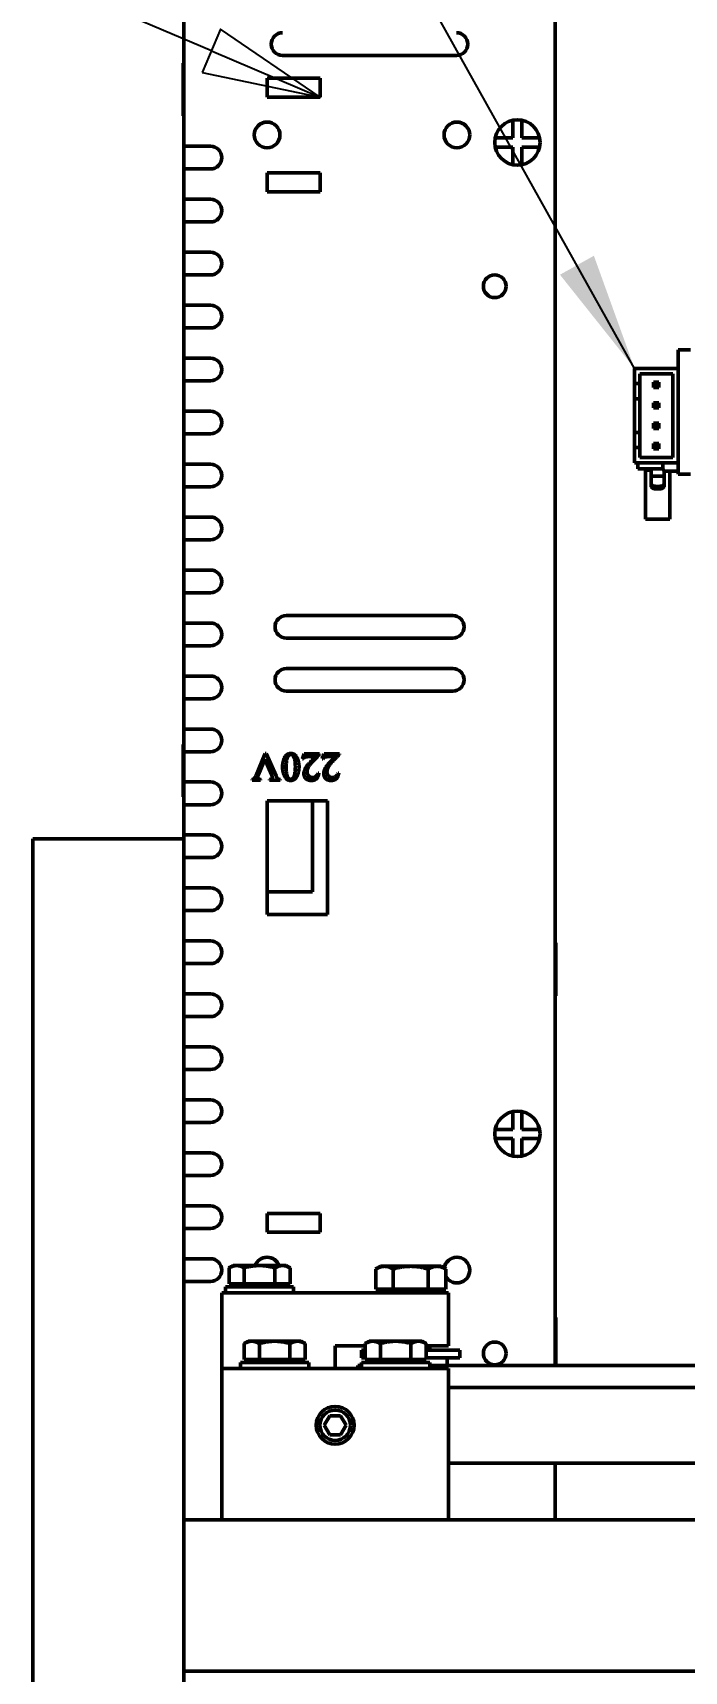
# Model space of a CAD drawing. Header units: millimetres. Extents: x 0 to 2625, y 0 to 1856.
# Drawn here: x 332 to 418.2, y 731.3 to 947.8 of the extents above; entities that cross this region are included whole.
import ezdxf

# ---------------------------------------------------------------- set-up
doc = ezdxf.new("R2010")
doc.units = ezdxf.units.MM
doc.header["$LTSCALE"] = 6.25
doc.layers.add('Symbol (ISO)', color=7, linetype='Continuous', lineweight=25)
doc.layers.add('Visible (ISO)', color=7, linetype='Continuous', lineweight=50)
doc.styles.add('Note Text (ISO)', font='tahoma.ttf')
doc.dimstyles.new('Default - Method 1b (ISO)$7', dxfattribs={"dimscale": 6.25, "dimtxt": 3.5, "dimasz": 2.5, "dimexe": 3.175, "dimexo": 0, "dimgap": 0.762, "dimtad": 1, "dimtoh": 1, "dimrnd": 1e-08, "dimtxsty": 'Note Text (ISO)', "dimcen": 0.09, "dimdle": 10, "dimclrd": 256, "dimclre": 256, "dimclrt": 256, "dimazin": 2, "dimtfac": 1, "dimtmove": 0, "dimatfit": 3, "dimfxl": 1, "dimtolj": 1, "dimlwd": -1, "dimlwe": -1, "dimarcsym": 0})

# ---------------------------------------------------------------- blocks, each defined once
blk = doc.blocks.new('Balloon1')
at = {"layer": 'Symbol (ISO)'}
for p, q in [((42.691, 162.56), (32.904, 162.56)), ((56.906, 151.265), (47.507, 155.262)), ((42.691, 152.06), (32.904, 152.06)), ((57.101, 151.725), (56.71, 150.804)), ((59.206, 150.286), (57.101, 151.725)), ((56.906, 151.265), (59.206, 150.286)), ((56.71, 150.804), (59.206, 150.286))]:
    blk.add_line(p, q, dxfattribs=at)
at = {"layer": 'Symbol (ISO)', "flags": 128}
blk.add_lwpolyline([(56.71, 150.804), (59.206, 150.286), (57.101, 151.725), (56.71, 150.804)], dxfattribs=at)
at = {"layer": 'Symbol (ISO)'}
for centre, start, end in [((32.904, 157.31), 90, 270), ((42.691, 157.31), 270, 90)]:
    blk.add_arc(centre, 5.25, start, end, dxfattribs=at)
blk.add_solid([(56.71, 150.804), (59.206, 150.286), (57.101, 151.725), (56.71, 150.804)], dxfattribs=at)
at = {"layer": 'Symbol (ISO)', "insert": (37.798, 157.347), "char_height": 3.5, "attachment_point": 5, "style": 'Note Text (ISO)'}
blk.add_mtext('20-1004', dxfattribs=at)

msp = doc.modelspace()

# ---------------------------------------------------------------- linework, layer by layer
at = {"layer": 'Visible (ISO)'}
for p, q in [((352.04, 966.29), (352.04, 932.79)), ((401.14, 966.29), (401.14, 771.69)), ((388.09, 944.79), (365.09, 944.79)), ((351.94, 943.75), (352.04, 943.75)), ((351.94, 942.02), (351.94, 943.75)), ((351.94, 942.02), (352.04, 942.02)), ((351.94, 938.56), (351.94, 942.02)), ((363.04, 939.29), (363.04, 941.79)), ((363.04, 941.79), (370.04, 941.79)), ((370.04, 941.79), (370.04, 939.29)), ((351.94, 938.56), (352.04, 938.56)), ((351.94, 936.82), (351.94, 938.56)), ((370.04, 939.29), (363.04, 939.29)), ((351.94, 936.82), (352.04, 936.82)), ((395.54, 933.89), (395.54, 936.23)), ((396.74, 936.23), (396.74, 933.89)), ((393.2, 933.89), (395.54, 933.89)), ((396.74, 933.89), (399.08, 933.89)), ((352.04, 932.79), (352.04, 929.79)), ((355.54, 932.79), (352.04, 932.79)), ((395.54, 932.69), (393.2, 932.69)), ((395.54, 930.35), (395.54, 932.69)), ((399.08, 932.69), (396.74, 932.69)), ((396.74, 932.69), (396.74, 930.35)), ((355.54, 929.79), (352.04, 929.79)), ((352.04, 929.79), (352.04, 925.79)), ((363.04, 929.29), (370.04, 929.29)), ((363.04, 926.79), (363.04, 929.29)), ((370.04, 929.29), (370.04, 926.79)), ((370.04, 926.79), (363.04, 926.79)), ((352.04, 925.79), (352.04, 922.79)), ((355.54, 925.79), (352.04, 925.79)), ((355.54, 922.79), (352.04, 922.79)), ((352.04, 922.79), (352.04, 918.79)), ((352.04, 918.79), (352.04, 915.79)), ((355.54, 918.79), (352.04, 918.79)), ((355.54, 915.79), (352.04, 915.79)), ((352.04, 915.79), (352.04, 911.79)), ((352.04, 911.79), (352.04, 908.79)), ((355.54, 911.79), (352.04, 911.79)), ((355.54, 908.79), (352.04, 908.79)), ((352.04, 908.79), (352.04, 904.79)), ((417.39, 889.48), (417.39, 905.88)), ((417.39, 905.88), (419.04, 905.88)), ((352.04, 904.79), (352.04, 901.79)), ((355.54, 904.79), (352.04, 904.79)), ((411.64, 901.43), (411.64, 903.43)), ((411.64, 903.43), (417.39, 903.43)), ((355.54, 901.79), (352.04, 901.79)), ((352.04, 901.79), (352.04, 897.79)), ((412.34, 901.43), (411.64, 901.43)), ((411.64, 901.43), (411.64, 899.43)), ((412.34, 902.73), (412.34, 901.43)), ((416.69, 902.73), (412.34, 902.73)), ((412.34, 899.43), (412.34, 901.43)), ((414.16, 901.61), (414.86, 901.61)), ((414.16, 900.91), (414.16, 901.61)), ((414.36, 901.41), (414.16, 901.61)), ((414.16, 900.91), (414.36, 901.11)), ((414.86, 900.91), (414.16, 900.91)), ((414.66, 901.41), (414.36, 901.41)), ((414.36, 901.41), (414.36, 901.11)), ((414.36, 901.11), (414.66, 901.11)), ((414.66, 901.41), (414.86, 901.61)), ((414.66, 901.11), (414.66, 901.41)), ((414.86, 900.91), (414.66, 901.11)), ((414.86, 901.61), (414.86, 900.91)), ((416.69, 891.68), (416.69, 902.73)), ((412.34, 899.43), (411.64, 899.43)), ((411.64, 894.98), (411.64, 899.43)), ((412.34, 899.43), (412.34, 894.98)), ((414.16, 898.91), (414.86, 898.91)), ((414.16, 898.21), (414.16, 898.91)), ((414.36, 898.71), (414.16, 898.91)), ((414.66, 898.71), (414.36, 898.71)), ((414.36, 898.71), (414.36, 898.41)), ((414.66, 898.71), (414.86, 898.91)), ((414.66, 898.41), (414.66, 898.71)), ((414.86, 898.91), (414.86, 898.21)), ((352.04, 897.79), (352.04, 894.79)), ((355.54, 897.79), (352.04, 897.79)), ((414.16, 898.21), (414.36, 898.41)), ((414.86, 898.21), (414.16, 898.21)), ((414.36, 898.41), (414.66, 898.41)), ((414.86, 898.21), (414.66, 898.41)), ((355.54, 894.79), (352.04, 894.79)), ((352.04, 894.79), (352.04, 890.79)), ((412.34, 894.98), (411.64, 894.98)), ((411.64, 894.98), (411.64, 892.98)), ((412.34, 892.98), (412.34, 894.98)), ((414.16, 896.21), (414.86, 896.21)), ((414.16, 895.51), (414.16, 896.21)), ((414.36, 896.01), (414.16, 896.21)), ((414.16, 895.51), (414.36, 895.71)), ((414.86, 895.51), (414.16, 895.51)), ((414.66, 896.01), (414.36, 896.01)), ((414.36, 896.01), (414.36, 895.71)), ((414.36, 895.71), (414.66, 895.71)), ((414.66, 896.01), (414.86, 896.21)), ((414.66, 895.71), (414.66, 896.01)), ((414.86, 895.51), (414.66, 895.71)), ((414.86, 896.21), (414.86, 895.51)), ((412.34, 892.98), (411.64, 892.98)), ((411.64, 890.98), (411.64, 892.98)), ((412.34, 892.98), (412.34, 891.68)), ((414.16, 893.51), (414.86, 893.51)), ((414.16, 892.81), (414.16, 893.51)), ((414.36, 893.31), (414.16, 893.51)), ((414.16, 892.81), (414.36, 893.01)), ((414.86, 892.81), (414.16, 892.81)), ((414.66, 893.31), (414.36, 893.31)), ((414.36, 893.31), (414.36, 893.01)), ((414.36, 893.01), (414.66, 893.01)), ((414.66, 893.31), (414.86, 893.51)), ((414.66, 893.01), (414.66, 893.31)), ((414.86, 892.81), (414.66, 893.01)), ((414.86, 893.51), (414.86, 892.81)), ((352.04, 890.79), (352.04, 887.79)), ((355.54, 890.79), (352.04, 890.79)), ((411.64, 890.98), (417.39, 890.98)), ((412.09, 890.18), (412.09, 890.98)), ((412.09, 890.18), (415.39, 890.18)), ((412.34, 891.68), (416.69, 891.68)), ((413.09, 890.18), (413.09, 890.01)), ((413.84, 890.01), (413.09, 890.01)), ((413.09, 886.11), (413.09, 890.01)), ((413.84, 890.18), (413.84, 890.01)), ((413.84, 890.01), (413.84, 887.78)), ((415.39, 890.16), (415.39, 890.98)), ((415.54, 887.78), (415.54, 889.9)), ((415.69, 889.86), (417.39, 889.86)), ((416.29, 886.11), (416.29, 889.86)), ((355.54, 887.79), (352.04, 887.79)), ((352.04, 887.79), (352.04, 883.79)), ((415.54, 889.18), (413.84, 889.18)), ((417.39, 889.48), (419.04, 889.48)), ((413.09, 885.52), (413.09, 886.11)), ((413.09, 885.52), (413.09, 883.52)), ((416.29, 885.52), (416.29, 886.11)), ((416.29, 885.52), (416.29, 883.52)), ((352.04, 883.79), (352.04, 880.79)), ((355.54, 883.79), (352.04, 883.79)), ((416.29, 883.52), (413.09, 883.52)), ((355.54, 880.79), (352.04, 880.79)), ((352.04, 880.79), (352.04, 876.79)), ((352.04, 876.79), (352.04, 873.79)), ((355.54, 876.79), (352.04, 876.79)), ((355.54, 873.79), (352.04, 873.79)), ((352.04, 873.79), (352.04, 869.79)), ((387.59, 870.79), (365.59, 870.79)), ((352.04, 869.79), (352.04, 866.79)), ((355.54, 869.79), (352.04, 869.79)), ((355.54, 866.79), (352.04, 866.79)), ((352.04, 866.79), (352.04, 862.79)), ((365.59, 867.79), (387.59, 867.79)), ((352.04, 862.79), (352.04, 859.79)), ((355.54, 862.79), (352.04, 862.79)), ((387.59, 863.79), (365.59, 863.79)), ((355.54, 859.79), (352.04, 859.79)), ((352.04, 859.79), (352.04, 855.79)), ((365.59, 860.79), (387.59, 860.79)), ((352.04, 855.79), (352.04, 852.79)), ((355.54, 855.79), (352.04, 855.79)), ((351.94, 853.75), (352.04, 853.75)), ((351.94, 852.02), (351.94, 853.75)), ((351.94, 852.02), (352.04, 852.02)), ((351.94, 848.56), (351.94, 852.02)), ((355.54, 852.79), (352.04, 852.79)), ((352.04, 852.79), (352.04, 848.79)), ((361.6, 849.66), (362.76, 852.57)), ((362.72, 851.79), (361.91, 849.78)), ((363.62, 849.76), (362.72, 851.79)), ((362.76, 852.57), (362.91, 852.57)), ((362.91, 852.57), (364.22, 849.6)), ((367.7, 851.86), (367.94, 852.53)), ((367.8, 851.86), (367.7, 851.86)), ((367.94, 852.53), (369.98, 852.53)), ((369.48, 852.14), (368.56, 852.14)), ((369.98, 852.53), (369.98, 852.43)), ((370.32, 851.86), (370.57, 852.53)), ((370.42, 851.86), (370.32, 851.86)), ((370.57, 852.53), (372.61, 852.53)), ((372.11, 852.14), (371.18, 852.14)), ((372.61, 852.53), (372.61, 852.43)), ((352.04, 848.79), (352.04, 845.79)), ((355.54, 848.79), (352.04, 848.79)), ((361.08, 849.03), (361.08, 849.12)), ((362.16, 849.03), (361.08, 849.03)), ((362.16, 849.12), (362.16, 849.03)), ((363.35, 849.03), (363.35, 849.12)), ((364.77, 849.03), (363.35, 849.03)), ((364.77, 849.12), (364.77, 849.03)), ((369.79, 849.95), (369.89, 849.95)), ((372.42, 849.95), (372.51, 849.95)), ((351.94, 848.56), (352.04, 848.56)), ((351.94, 846.82), (351.94, 848.56)), ((351.94, 846.82), (352.04, 846.82)), ((355.54, 845.79), (352.04, 845.79)), ((352.04, 845.79), (352.04, 841.79)), ((371.04, 846.29), (363.04, 846.29)), ((363.04, 846.29), (363.04, 831.29)), ((369.04, 834.29), (369.04, 846.29)), ((371.04, 831.29), (371.04, 846.29)), ((332.04, 641.29), (332.04, 841.29)), ((332.04, 841.29), (352.04, 841.29)), ((352.04, 841.79), (352.04, 841.29)), ((355.54, 841.79), (352.04, 841.79)), ((352.04, 841.29), (352.04, 641.29)), ((355.54, 838.79), (352.04, 838.79)), ((355.54, 834.79), (352.04, 834.79)), ((363.04, 834.29), (369.04, 834.29)), ((355.54, 831.79), (352.04, 831.79)), ((363.04, 831.29), (371.04, 831.29)), ((355.54, 827.79), (352.04, 827.79)), ((401.24, 827.54), (401.14, 827.54)), ((401.24, 826.9), (401.24, 827.54)), ((401.14, 826.9), (401.24, 826.9)), ((401.24, 826.05), (401.14, 826.05)), ((401.24, 826.05), (401.24, 826.9)), ((401.24, 822.02), (401.24, 826.05)), ((355.54, 824.79), (352.04, 824.79)), ((355.54, 820.79), (352.04, 820.79)), ((401.14, 822.02), (401.24, 822.02)), ((401.24, 821.17), (401.14, 821.17)), ((401.24, 820.54), (401.14, 820.54)), ((401.24, 821.17), (401.24, 822.02)), ((401.24, 820.54), (401.24, 821.17)), ((355.54, 817.79), (352.04, 817.79)), ((355.54, 813.79), (352.04, 813.79)), ((355.54, 810.79), (352.04, 810.79)), ((355.54, 806.79), (352.04, 806.79)), ((355.54, 803.79), (352.04, 803.79)), ((395.54, 802.89), (395.54, 805.23)), ((396.74, 805.23), (396.74, 802.89)), ((393.2, 802.89), (395.54, 802.89)), ((395.54, 801.69), (393.2, 801.69)), ((395.54, 799.35), (395.54, 801.69)), ((396.74, 802.89), (399.08, 802.89)), ((399.08, 801.69), (396.74, 801.69)), ((396.74, 801.69), (396.74, 799.35)), ((355.54, 799.79), (352.04, 799.79)), ((355.54, 796.79), (352.04, 796.79)), ((355.54, 792.79), (352.04, 792.79)), ((363.04, 789.29), (363.04, 791.79)), ((363.04, 791.79), (370.04, 791.79)), ((370.04, 791.79), (370.04, 789.29)), ((355.54, 789.79), (352.04, 789.79)), ((370.04, 789.29), (363.04, 789.29)), ((355.54, 785.79), (352.04, 785.79)), ((358.54, 784.89), (358, 784.58)), ((358, 782.49), (358, 784.58)), ((359.01, 784.89), (358.54, 784.89)), ((362.04, 784.89), (359.01, 784.89)), ((360.02, 782.49), (360.02, 784.58)), ((365.07, 784.89), (362.04, 784.89)), ((364.06, 782.49), (364.06, 784.58)), ((365.54, 784.89), (365.07, 784.89)), ((365.54, 784.89), (366.08, 784.58)), ((366.08, 782.49), (366.08, 784.58)), ((378.04, 784.79), (377.42, 784.43)), ((377.42, 781.79), (377.42, 784.43)), ((378.58, 784.79), (378.04, 784.79)), ((382.04, 784.79), (378.58, 784.79)), ((379.73, 781.79), (379.73, 784.43)), ((385.5, 784.79), (382.04, 784.79)), ((384.35, 781.79), (384.35, 784.43)), ((386.04, 784.79), (385.5, 784.79)), ((386.04, 784.79), (386.66, 784.43)), ((386.66, 781.79), (386.66, 784.43)), ((355.54, 782.79), (352.04, 782.79)), ((366.54, 782.09), (357.54, 782.09)), ((357.54, 782.09), (357.54, 781.29)), ((360.02, 782.49), (358, 782.49)), ((359.09, 782.49), (359.09, 782.09)), ((364.06, 782.49), (360.02, 782.49)), ((366.08, 782.49), (364.06, 782.49)), ((364.99, 782.49), (364.99, 782.09)), ((366.54, 782.09), (366.54, 781.29)), ((379.73, 781.79), (377.42, 781.79)), ((378.69, 781.79), (378.69, 781.29)), ((384.35, 781.79), (379.73, 781.79)), ((386.66, 781.79), (384.35, 781.79)), ((385.39, 781.79), (385.39, 781.29)), ((387.04, 781.29), (357.04, 781.29)), ((357.04, 771.29), (357.04, 781.29)), ((387.04, 774.29), (387.04, 781.29)), ((401.24, 778.04), (401.14, 778.04)), ((401.14, 777.4), (401.24, 777.4)), ((401.24, 777.4), (401.24, 778.04)), ((401.24, 776.55), (401.24, 777.4)), ((401.24, 776.55), (401.14, 776.55)), ((401.24, 772.52), (401.24, 776.55)), ((360.54, 774.89), (360, 774.58)), ((360, 772.49), (360, 774.58)), ((361.01, 774.89), (360.54, 774.89)), ((364.04, 774.89), (361.01, 774.89)), ((362.02, 772.49), (362.02, 774.58)), ((367.07, 774.89), (364.04, 774.89)), ((366.06, 772.49), (366.06, 774.58)), ((367.54, 774.89), (367.07, 774.89)), ((367.54, 774.89), (368.08, 774.58)), ((368.08, 772.49), (368.08, 774.58)), ((372.04, 774.29), (376, 774.29)), ((372.04, 771.29), (372.04, 774.29)), ((376, 773.69), (375.54, 773.69)), ((375.54, 773.69), (375.54, 772.69)), ((376.54, 774.89), (376, 774.58)), ((376, 772.49), (376, 774.58)), ((377.01, 774.89), (376.54, 774.89)), ((380.04, 774.89), (377.01, 774.89)), ((378.02, 772.49), (378.02, 774.58)), ((383.07, 774.89), (380.04, 774.89)), ((382.06, 772.49), (382.06, 774.58)), ((383.54, 774.89), (383.07, 774.89)), ((383.54, 774.89), (384.08, 774.58)), ((384.08, 772.49), (384.08, 774.58)), ((384.08, 774.29), (387.04, 774.29)), ((388.54, 773.69), (384.08, 773.69)), ((384.54, 774.29), (384.54, 773.69)), ((388.54, 773.69), (388.54, 772.69)), ((387.04, 771.29), (357.04, 771.29)), ((357.04, 751.29), (357.04, 771.29)), ((368.54, 772.09), (359.54, 772.09)), ((359.54, 772.09), (359.54, 771.29)), ((362.02, 772.49), (360, 772.49)), ((361.09, 772.49), (361.09, 772.09)), ((366.06, 772.49), (362.02, 772.49)), ((368.08, 772.49), (366.06, 772.49)), ((366.99, 772.49), (366.99, 772.09)), ((368.54, 772.09), (368.54, 771.29)), ((375.54, 771.69), (375.04, 771.69)), ((375.04, 771.29), (375.04, 771.69)), ((376, 772.69), (375.54, 772.69)), ((384.54, 772.09), (375.54, 772.09)), ((375.54, 772.09), (375.54, 771.29)), ((378.02, 772.49), (376, 772.49)), ((377.09, 772.49), (377.09, 772.09)), ((382.06, 772.49), (378.02, 772.49)), ((384.08, 772.49), (382.06, 772.49)), ((382.99, 772.49), (382.99, 772.09)), ((388.54, 772.69), (384.08, 772.69)), ((384.54, 772.09), (384.54, 771.29)), ((384.54, 771.69), (522.14, 771.69)), ((386.84, 772.69), (386.84, 771.69)), ((387.04, 751.29), (387.04, 771.29)), ((401.14, 772.52), (401.24, 772.52)), ((401.24, 771.69), (401.24, 772.52)), ((387.04, 768.79), (522.14, 768.79)), ((370.6, 763.79), (371.32, 765.04)), ((371.32, 765.04), (372.76, 765.04)), ((372.76, 765.04), (373.48, 763.79)), ((371.32, 762.54), (370.6, 763.79)), ((372.76, 762.54), (371.32, 762.54)), ((373.48, 763.79), (372.76, 762.54)), ((387.04, 758.79), (522.14, 758.79)), ((401.14, 758.79), (401.14, 751.29)), ((352.04, 751.29), (772.04, 751.29)), ((352.04, 751.29), (352.04, 731.29)), ((772.04, 731.29), (352.04, 731.29))]:
    msp.add_line(p, q, dxfattribs=at)
for centre, radius in [((363.04, 934.29), 1.7), ((388.14, 934.29), 1.7), ((396.14, 933.29), 3), ((393.14, 914.29), 1.5), ((396.14, 802.29), 3), ((393.14, 773.29), 1.5), ((372.04, 763.79), 2.5), ((372.04, 763.79), 2.01)]:
    msp.add_circle(centre, radius, dxfattribs=at)
for centre, radius, start, end in [((365.09, 946.29), 1.5, 90, 270), ((388.09, 946.29), 1.5, 270, 90), ((355.54, 931.29), 1.5, 270, 90), ((355.54, 924.29), 1.5, 270, 90), ((355.54, 917.29), 1.5, 270, 90), ((355.54, 910.29), 1.5, 270, 90), ((355.54, 903.29), 1.5, 270, 90), ((355.54, 896.29), 1.5, 270, 90), ((355.54, 889.29), 1.5, 270, 90), ((415.69, 890.16), 0.3, 180, 270), ((355.54, 882.29), 1.5, 270, 90), ((355.54, 875.29), 1.5, 270, 90), ((365.59, 869.29), 1.5, 90, 270), ((387.59, 869.29), 1.5, 270, 90), ((355.54, 868.29), 1.5, 270, 90), ((355.54, 861.29), 1.5, 270, 90), ((365.59, 862.29), 1.5, 90, 270), ((387.59, 862.29), 1.5, 270, 90), ((355.54, 854.29), 1.5, 270, 90), ((355.54, 847.29), 1.5, 270, 90), ((355.54, 840.29), 1.5, 270, 90), ((355.54, 833.29), 1.5, 270, 90), ((355.54, 826.29), 1.5, 270, 90), ((355.54, 819.29), 1.5, 270, 90), ((355.54, 812.29), 1.5, 270, 90), ((355.54, 805.29), 1.5, 270, 90), ((355.54, 798.29), 1.5, 270, 90), ((355.54, 791.29), 1.5, 270, 90), ((363.04, 784.29), 1.7, 20.6709, 159.3291), ((388.14, 784.29), 1.7, 209.3908, 171.2773), ((355.54, 784.29), 1.5, 270, 90)]:
    msp.add_arc(centre, radius, start, end, dxfattribs=at)
for centre, major_axis, start_param, end_param in [((414.69, 888.11), (0.85, 0), 3.141593, 6.283185), ((414.69, 887.78), (-0.85, 0), 0, 3.141593)]:
    msp.add_ellipse(centre, major_axis=major_axis, ratio=0.31869, start_param=start_param, end_param=end_param, dxfattribs=at)
for points, knots in [([(365.07, 850.75), (365.07, 850.8), (365.07, 850.89), (365.08, 851.04), (365.1, 851.17), (365.12, 851.3), (365.14, 851.43), (365.17, 851.55), (365.2, 851.66), (365.24, 851.77), (365.29, 851.87), (365.33, 851.97), (365.38, 852.06), (365.44, 852.14), (365.49, 852.21), (365.55, 852.28), (365.61, 852.33), (365.68, 852.39), (365.74, 852.43), (365.81, 852.47), (365.87, 852.5), (365.93, 852.53), (366, 852.55), (366.06, 852.56), (366.12, 852.57), (366.16, 852.57), (366.18, 852.57)], [0, 0, 0, 0, 0.062919, 0.123353, 0.181684, 0.237758, 0.291922, 0.344426, 0.39495, 0.44385, 0.490957, 0.535541, 0.578318, 0.619123, 0.658033, 0.695274, 0.73133, 0.766448, 0.800096, 0.831911, 0.862643, 0.892002, 0.920262, 0.947418, 0.973836, 1, 1, 1, 1]), ([(365.68, 851.88), (365.67, 851.84), (365.65, 851.76), (365.62, 851.64), (365.6, 851.5), (365.59, 851.34), (365.58, 851.18), (365.57, 851.01), (365.56, 850.82), (365.56, 850.7), (365.56, 850.63)], [0, 0, 0, 0, 0.095214, 0.198657, 0.309937, 0.430409, 0.559652, 0.697709, 0.844066, 1, 1, 1, 1]), ([(366.18, 852.43), (366.15, 852.43), (366.11, 852.42), (366.04, 852.4), (365.96, 852.36), (365.91, 852.31), (365.86, 852.27), (365.83, 852.23), (365.8, 852.19), (365.77, 852.14), (365.74, 852.08), (365.72, 852.02), (365.69, 851.95), (365.68, 851.91), (365.68, 851.88)], [0, 0, 0, 0, 0.086485, 0.179206, 0.28097, 0.394816, 0.456275, 0.520606, 0.588685, 0.661421, 0.73788, 0.820172, 0.906852, 1, 1, 1, 1]), ([(366.18, 852.57), (366.22, 852.57), (366.3, 852.57), (366.42, 852.54), (366.53, 852.5), (366.63, 852.43), (366.73, 852.35), (366.82, 852.24), (366.91, 852.13), (366.96, 852.04), (366.99, 851.99)], [0, 0, 0, 0, 0.113418, 0.224536, 0.336951, 0.453209, 0.575166, 0.705956, 0.847459, 1, 1, 1, 1]), ([(366.6, 852.04), (366.59, 852.07), (366.57, 852.13), (366.52, 852.21), (366.48, 852.28), (366.43, 852.33), (366.37, 852.38), (366.31, 852.41), (366.25, 852.43), (366.2, 852.43), (366.18, 852.43)], [0, 0, 0, 0, 0.159746, 0.304841, 0.436341, 0.557158, 0.671024, 0.780059, 0.888177, 1, 1, 1, 1]), ([(366.46, 849.28), (366.48, 849.3), (366.51, 849.34), (366.55, 849.41), (366.59, 849.48), (366.62, 849.56), (366.65, 849.65), (366.67, 849.74), (366.69, 849.85), (366.72, 849.99), (366.74, 850.18), (366.76, 850.41), (366.77, 850.64), (366.78, 850.79), (366.78, 850.86)], [0, 0, 0, 0, 0.044096, 0.090347, 0.140167, 0.19309, 0.249749, 0.310326, 0.375231, 0.443909, 0.584732, 0.724504, 0.862587, 1, 1, 1, 1]), ([(366.78, 850.86), (366.77, 850.92), (366.77, 851.04), (366.77, 851.21), (366.75, 851.37), (366.73, 851.52), (366.71, 851.66), (366.68, 851.8), (366.64, 851.92), (366.62, 852), (366.6, 852.04)], [0, 0, 0, 0, 0.147514, 0.288186, 0.421606, 0.549194, 0.670537, 0.785886, 0.895706, 1, 1, 1, 1]), ([(366.99, 851.99), (367.01, 851.95), (367.06, 851.86), (367.11, 851.73), (367.16, 851.59), (367.19, 851.45), (367.23, 851.29), (367.25, 851.14), (367.26, 850.97), (367.26, 850.86), (367.26, 850.8)], [0, 0, 0, 0, 0.114736, 0.231675, 0.350639, 0.472998, 0.598179, 0.727613, 0.861189, 1, 1, 1, 1]), ([(368.56, 852.14), (368.51, 852.14), (368.43, 852.14), (368.32, 852.13), (368.23, 852.13), (368.16, 852.12), (368.11, 852.11), (368.05, 852.09), (368, 852.06), (367.95, 852.03), (367.91, 852), (367.87, 851.96), (367.83, 851.91), (367.81, 851.87), (367.8, 851.86)], [0, 0, 0, 0, 0.1518031, 0.2789621, 0.3824576, 0.4608378, 0.5269853, 0.5922915, 0.6554701, 0.7196455, 0.7856693, 0.8530649, 0.9245978, 1, 1, 1, 1]), ([(368.02, 850.42), (368.03, 850.45), (368.07, 850.53), (368.13, 850.63), (368.2, 850.74), (368.27, 850.85), (368.35, 850.96), (368.44, 851.07), (368.54, 851.18), (368.61, 851.26), (368.64, 851.3)], [0, 0, 0, 0, 0.107909, 0.220053, 0.337229, 0.459012, 0.586392, 0.718611, 0.85647, 1, 1, 1, 1]), ([(369.98, 852.43), (369.91, 852.36), (369.77, 852.23), (369.57, 852.04), (369.38, 851.86), (369.21, 851.69), (369.06, 851.52), (368.93, 851.37), (368.81, 851.22), (368.7, 851.09), (368.62, 850.96), (368.54, 850.83), (368.48, 850.71), (368.42, 850.59), (368.38, 850.47), (368.35, 850.35), (368.33, 850.24), (368.33, 850.16), (368.33, 850.13)], [0, 0, 0, 0, 0.1025123, 0.1986922, 0.2881842, 0.3713941, 0.448367, 0.5187912, 0.5832751, 0.6413761, 0.6950433, 0.7458068, 0.7937548, 0.8390762, 0.882157, 0.9231252, 0.9622888, 1, 1, 1, 1]), ([(368.64, 851.3), (368.69, 851.35), (368.79, 851.45), (368.93, 851.6), (369.06, 851.72), (369.17, 851.84), (369.27, 851.93), (369.35, 852.02), (369.42, 852.08), (369.46, 852.12), (369.48, 852.14)], [0, 0, 0, 0, 0.187415, 0.356714, 0.5079, 0.641886, 0.758217, 0.85645, 0.937042, 1, 1, 1, 1]), ([(371.18, 852.14), (371.14, 852.14), (371.06, 852.14), (370.95, 852.13), (370.86, 852.13), (370.79, 852.12), (370.73, 852.11), (370.68, 852.09), (370.63, 852.06), (370.58, 852.03), (370.53, 852), (370.49, 851.96), (370.45, 851.91), (370.43, 851.87), (370.42, 851.86)], [0, 0, 0, 0, 0.1518031, 0.2789621, 0.3824576, 0.4608378, 0.5269853, 0.5922915, 0.6554701, 0.7196455, 0.7856693, 0.8530649, 0.9245978, 1, 1, 1, 1]), ([(370.64, 850.42), (370.66, 850.45), (370.69, 850.53), (370.76, 850.63), (370.82, 850.74), (370.9, 850.85), (370.98, 850.96), (371.07, 851.07), (371.16, 851.18), (371.23, 851.26), (371.27, 851.3)], [0, 0, 0, 0, 0.107909, 0.220053, 0.337229, 0.459012, 0.586392, 0.718611, 0.85647, 1, 1, 1, 1]), ([(372.61, 852.43), (372.54, 852.36), (372.39, 852.23), (372.19, 852.04), (372.01, 851.86), (371.84, 851.69), (371.68, 851.52), (371.55, 851.37), (371.43, 851.22), (371.33, 851.09), (371.24, 850.96), (371.17, 850.83), (371.1, 850.71), (371.05, 850.59), (371.01, 850.47), (370.98, 850.35), (370.96, 850.24), (370.96, 850.16), (370.96, 850.13)], [0, 0, 0, 0, 0.102512, 0.198692, 0.288184, 0.371394, 0.448367, 0.518791, 0.583275, 0.641376, 0.695043, 0.745807, 0.793755, 0.839076, 0.882157, 0.923125, 0.962289, 1, 1, 1, 1]), ([(371.27, 851.3), (371.32, 851.35), (371.42, 851.45), (371.56, 851.6), (371.68, 851.72), (371.8, 851.84), (371.89, 851.93), (371.98, 852.02), (372.05, 852.08), (372.09, 852.12), (372.11, 852.14)], [0, 0, 0, 0, 0.187415, 0.356714, 0.5079, 0.641886, 0.758217, 0.85645, 0.937042, 1, 1, 1, 1]), ([(361.08, 849.12), (361.11, 849.13), (361.16, 849.14), (361.24, 849.17), (361.31, 849.2), (361.34, 849.23), (361.36, 849.25)], [0, 0, 0, 0, 0.287522, 0.546387, 0.781955, 1, 1, 1, 1]), ([(361.36, 849.25), (361.38, 849.27), (361.43, 849.33), (361.49, 849.42), (361.55, 849.53), (361.58, 849.61), (361.6, 849.66)], [0, 0, 0, 0, 0.21082, 0.44462, 0.707825, 1, 1, 1, 1]), ([(361.91, 849.78), (361.91, 849.76), (361.89, 849.71), (361.86, 849.65), (361.84, 849.59), (361.82, 849.53), (361.81, 849.48), (361.8, 849.44), (361.79, 849.4), (361.79, 849.38), (361.79, 849.37)], [0, 0, 0, 0, 0.177455, 0.340907, 0.487563, 0.619813, 0.7366, 0.838923, 0.926138, 1, 1, 1, 1]), ([(361.79, 849.37), (361.79, 849.36), (361.8, 849.33), (361.81, 849.29), (361.84, 849.26), (361.87, 849.23), (361.91, 849.19), (361.97, 849.17), (362.04, 849.15), (362.09, 849.14), (362.12, 849.13)], [0, 0, 0, 0, 0.083974, 0.172965, 0.269259, 0.377307, 0.499194, 0.642869, 0.808668, 1, 1, 1, 1]), ([(362.12, 849.13), (362.13, 849.13), (362.14, 849.13), (362.15, 849.13), (362.16, 849.12)], [0, 0, 0, 0, 0.403404, 1, 1, 1, 1]), ([(363.35, 849.12), (363.39, 849.13), (363.45, 849.13), (363.54, 849.15), (363.61, 849.17), (363.66, 849.2), (363.7, 849.24), (363.72, 849.27), (363.73, 849.31), (363.73, 849.34), (363.73, 849.36)], [0, 0, 0, 0, 0.222146, 0.402559, 0.546794, 0.654483, 0.74372, 0.827686, 0.911348, 1, 1, 1, 1]), ([(363.73, 849.36), (363.73, 849.37), (363.73, 849.39), (363.73, 849.43), (363.72, 849.47), (363.7, 849.52), (363.69, 849.58), (363.67, 849.63), (363.64, 849.69), (363.63, 849.74), (363.62, 849.76)], [0, 0, 0, 0, 0.081507, 0.17492, 0.280321, 0.398397, 0.529444, 0.673682, 0.828929, 1, 1, 1, 1]), ([(364.22, 849.6), (364.23, 849.58), (364.24, 849.55), (364.27, 849.5), (364.29, 849.45), (364.3, 849.41), (364.32, 849.38), (364.34, 849.35), (364.35, 849.33), (364.36, 849.32), (364.36, 849.31)], [0, 0, 0, 0, 0.1911956, 0.3623797, 0.5145188, 0.6488066, 0.7652215, 0.8606682, 0.9394886, 1, 1, 1, 1]), ([(364.36, 849.31), (364.37, 849.3), (364.39, 849.27), (364.43, 849.24), (364.47, 849.21), (364.52, 849.18), (364.57, 849.16), (364.63, 849.14), (364.7, 849.13), (364.75, 849.13), (364.77, 849.12)], [0, 0, 0, 0, 0.110945, 0.220506, 0.329958, 0.441487, 0.559757, 0.690187, 0.837764, 1, 1, 1, 1]), ([(365.46, 849.38), (365.43, 849.43), (365.37, 849.51), (365.29, 849.66), (365.22, 849.81), (365.17, 849.98), (365.13, 850.16), (365.1, 850.34), (365.08, 850.54), (365.08, 850.68), (365.07, 850.75)], [0, 0, 0, 0, 0.1104955, 0.2230949, 0.3393164, 0.4596295, 0.5850984, 0.7162508, 0.8546999, 1, 1, 1, 1]), ([(366.16, 848.98), (366.13, 848.98), (366.06, 848.98), (365.97, 849), (365.88, 849.03), (365.79, 849.08), (365.7, 849.14), (365.62, 849.21), (365.54, 849.29), (365.49, 849.35), (365.46, 849.38)], [0, 0, 0, 0, 0.115194, 0.228815, 0.343906, 0.462524, 0.585297, 0.71511, 0.853379, 1, 1, 1, 1]), ([(365.56, 850.63), (365.56, 850.58), (365.56, 850.49), (365.57, 850.34), (365.58, 850.21), (365.59, 850.08), (365.61, 849.96), (365.63, 849.84), (365.65, 849.73), (365.67, 849.66), (365.68, 849.63)], [0, 0, 0, 0, 0.145021, 0.284903, 0.4182, 0.545073, 0.66727, 0.783265, 0.894101, 1, 1, 1, 1]), ([(365.68, 849.63), (365.69, 849.61), (365.7, 849.56), (365.73, 849.49), (365.75, 849.43), (365.78, 849.38), (365.81, 849.33), (365.84, 849.28), (365.88, 849.24), (365.9, 849.22), (365.91, 849.21)], [0, 0, 0, 0, 0.154193, 0.299146, 0.435177, 0.562672, 0.682897, 0.794822, 0.899753, 1, 1, 1, 1]), ([(365.91, 849.21), (365.93, 849.2), (365.97, 849.17), (366.03, 849.14), (366.09, 849.13), (366.14, 849.12), (366.16, 849.12)], [0, 0, 0, 0, 0.244693, 0.487189, 0.738292, 1, 1, 1, 1]), ([(366.16, 849.12), (366.19, 849.13), (366.25, 849.13), (366.33, 849.16), (366.4, 849.21), (366.44, 849.26), (366.46, 849.28)], [0, 0, 0, 0, 0.236305, 0.473393, 0.722964, 1, 1, 1, 1]), ([(366.62, 849.14), (366.59, 849.12), (366.51, 849.07), (366.4, 849.02), (366.28, 848.98), (366.2, 848.98), (366.16, 848.98)], [0, 0, 0, 0, 0.269029, 0.520386, 0.76227, 1, 1, 1, 1]), ([(367.26, 850.8), (367.26, 850.75), (367.26, 850.66), (367.25, 850.52), (367.24, 850.38), (367.22, 850.25), (367.19, 850.13), (367.17, 850.01), (367.13, 849.89), (367.09, 849.78), (367.04, 849.68), (366.99, 849.58), (366.94, 849.49), (366.89, 849.41), (366.83, 849.33), (366.76, 849.26), (366.7, 849.2), (366.65, 849.16), (366.62, 849.14)], [0, 0, 0, 0, 0.0792468, 0.1556992, 0.2295262, 0.3013091, 0.3702606, 0.4374168, 0.5026761, 0.566139, 0.6274789, 0.6865332, 0.7431495, 0.7978569, 0.8501908, 0.901295, 0.9512125, 1, 1, 1, 1]), ([(367.89, 849.89), (367.9, 849.93), (367.9, 850.02), (367.92, 850.16), (367.96, 850.29), (368, 850.37), (368.02, 850.42)], [0, 0, 0, 0, 0.242168, 0.487743, 0.73835, 1, 1, 1, 1]), ([(368.89, 848.98), (368.85, 848.98), (368.79, 848.98), (368.69, 848.99), (368.59, 849.01), (368.5, 849.04), (368.41, 849.08), (368.33, 849.13), (368.25, 849.19), (368.18, 849.25), (368.11, 849.32), (368.05, 849.39), (368, 849.47), (367.96, 849.54), (367.93, 849.63), (367.91, 849.71), (367.9, 849.8), (367.89, 849.86), (367.89, 849.89)], [0, 0, 0, 0, 0.069339, 0.136069, 0.201334, 0.265135, 0.328283, 0.391, 0.454423, 0.519304, 0.583313, 0.645224, 0.705107, 0.763901, 0.82184, 0.880467, 0.939248, 1, 1, 1, 1]), ([(368.33, 850.13), (368.33, 850.1), (368.33, 850.05), (368.34, 849.97), (368.36, 849.89), (368.38, 849.82), (368.41, 849.76), (368.44, 849.69), (368.49, 849.64), (368.53, 849.58), (368.59, 849.53), (368.64, 849.49), (368.7, 849.45), (368.76, 849.42), (368.82, 849.4), (368.89, 849.38), (368.95, 849.37), (369, 849.37), (369.02, 849.37)], [0, 0, 0, 0, 0.070901, 0.138988, 0.204707, 0.269212, 0.332076, 0.394912, 0.45757, 0.52142, 0.584646, 0.645453, 0.704775, 0.76341, 0.821227, 0.879366, 0.939023, 1, 1, 1, 1]), ([(369.89, 849.95), (369.88, 849.91), (369.87, 849.84), (369.84, 849.73), (369.81, 849.63), (369.77, 849.54), (369.73, 849.45), (369.68, 849.37), (369.62, 849.29), (369.56, 849.23), (369.49, 849.17), (369.41, 849.12), (369.34, 849.07), (369.26, 849.04), (369.17, 849.01), (369.08, 848.99), (368.99, 848.98), (368.92, 848.98), (368.89, 848.98)], [0, 0, 0, 0, 0.075031, 0.146595, 0.214942, 0.28064, 0.34375, 0.405622, 0.46573, 0.525399, 0.584536, 0.642298, 0.69952, 0.757439, 0.815485, 0.875103, 0.936303, 1, 1, 1, 1]), ([(369.02, 849.37), (369.07, 849.37), (369.15, 849.37), (369.27, 849.4), (369.38, 849.45), (369.49, 849.51), (369.59, 849.6), (369.67, 849.7), (369.74, 849.82), (369.77, 849.9), (369.79, 849.95)], [0, 0, 0, 0, 0.122347, 0.240921, 0.358596, 0.479378, 0.60185, 0.727126, 0.859254, 1, 1, 1, 1]), ([(370.52, 849.89), (370.52, 849.93), (370.52, 850.02), (370.55, 850.16), (370.59, 850.29), (370.62, 850.37), (370.64, 850.42)], [0, 0, 0, 0, 0.242168, 0.487743, 0.73835, 1, 1, 1, 1]), ([(371.51, 848.98), (371.48, 848.98), (371.41, 848.98), (371.31, 848.99), (371.21, 849.01), (371.12, 849.04), (371.04, 849.08), (370.95, 849.13), (370.88, 849.19), (370.8, 849.25), (370.74, 849.32), (370.68, 849.39), (370.63, 849.47), (370.59, 849.54), (370.56, 849.63), (370.53, 849.71), (370.52, 849.8), (370.52, 849.86), (370.52, 849.89)], [0, 0, 0, 0, 0.069339, 0.136069, 0.201334, 0.265135, 0.328283, 0.391, 0.454423, 0.519304, 0.583313, 0.645224, 0.705107, 0.763901, 0.82184, 0.880467, 0.939248, 1, 1, 1, 1]), ([(370.96, 850.13), (370.96, 850.1), (370.96, 850.05), (370.97, 849.97), (370.98, 849.89), (371.01, 849.82), (371.04, 849.76), (371.07, 849.69), (371.11, 849.64), (371.16, 849.58), (371.21, 849.53), (371.27, 849.49), (371.32, 849.45), (371.38, 849.42), (371.45, 849.4), (371.51, 849.38), (371.58, 849.37), (371.63, 849.37), (371.65, 849.37)], [0, 0, 0, 0, 0.070901, 0.138988, 0.204707, 0.269212, 0.332076, 0.394912, 0.45757, 0.52142, 0.584646, 0.645453, 0.704775, 0.76341, 0.821227, 0.879366, 0.939023, 1, 1, 1, 1]), ([(372.51, 849.95), (372.51, 849.91), (372.49, 849.84), (372.47, 849.73), (372.44, 849.63), (372.4, 849.54), (372.35, 849.45), (372.3, 849.37), (372.25, 849.29), (372.18, 849.23), (372.11, 849.17), (372.04, 849.12), (371.96, 849.07), (371.88, 849.04), (371.79, 849.01), (371.7, 848.99), (371.61, 848.98), (371.55, 848.98), (371.51, 848.98)], [0, 0, 0, 0, 0.075031, 0.146595, 0.214942, 0.28064, 0.34375, 0.405622, 0.46573, 0.525399, 0.584536, 0.642298, 0.69952, 0.757439, 0.815485, 0.875103, 0.936303, 1, 1, 1, 1]), ([(371.65, 849.37), (371.69, 849.37), (371.77, 849.37), (371.89, 849.4), (372.01, 849.45), (372.12, 849.51), (372.21, 849.6), (372.3, 849.7), (372.37, 849.82), (372.4, 849.9), (372.42, 849.95)], [0, 0, 0, 0, 0.122347, 0.240921, 0.358596, 0.479378, 0.60185, 0.727126, 0.859254, 1, 1, 1, 1])]:
    msp.add_open_spline(points, degree=3, knots=knots, dxfattribs=at)
for points in [[(359.01, 784.89), (358.54, 784.89), (358, 784.58)], [(360.02, 784.58), (359.48, 784.89), (359.01, 784.89)], [(362.04, 784.89), (361.1, 784.89), (360.02, 784.58)], [(364.06, 784.58), (362.98, 784.89), (362.04, 784.89)], [(365.07, 784.89), (364.6, 784.89), (364.06, 784.58)], [(366.08, 784.58), (365.54, 784.89), (365.07, 784.89)], [(378.58, 784.79), (378.04, 784.79), (377.42, 784.43)], [(379.73, 784.43), (379.11, 784.79), (378.58, 784.79)], [(382.04, 784.79), (380.97, 784.79), (379.73, 784.43)], [(384.35, 784.43), (383.11, 784.79), (382.04, 784.79)], [(385.5, 784.79), (384.97, 784.79), (384.35, 784.43)], [(386.66, 784.43), (386.04, 784.79), (385.5, 784.79)], [(361.01, 774.89), (360.54, 774.89), (360, 774.58)], [(362.02, 774.58), (361.48, 774.89), (361.01, 774.89)], [(364.04, 774.89), (363.1, 774.89), (362.02, 774.58)], [(366.06, 774.58), (364.98, 774.89), (364.04, 774.89)], [(367.07, 774.89), (366.6, 774.89), (366.06, 774.58)], [(368.08, 774.58), (367.54, 774.89), (367.07, 774.89)], [(377.01, 774.89), (376.54, 774.89), (376, 774.58)], [(378.02, 774.58), (377.48, 774.89), (377.01, 774.89)], [(380.04, 774.89), (379.1, 774.89), (378.02, 774.58)], [(382.06, 774.58), (380.98, 774.89), (380.04, 774.89)], [(383.07, 774.89), (382.6, 774.89), (382.06, 774.58)], [(384.08, 774.58), (383.54, 774.89), (383.07, 774.89)]]:
    msp.add_rational_spline(points, [1, 1.0379548493, 1], degree=2, dxfattribs=at)

# ---------------------------------------------------------------- block references
at = {"layer": 'Symbol (ISO)', "xscale": 6.25, "yscale": 6.25, "zscale": 6.25}
msp.add_blockref('Balloon1', (0, 0), dxfattribs=at)

# ---------------------------------------------------------------- leaders
at = {"layer": 'Symbol (ISO)', "annotation_type": 0, "has_hookline": 1, "hookline_direction": 1, "text_width": 163.51}
msp.add_leader([(411.64, 903.43), (287.97, 1124.73), (272.35, 1124.73)], dimstyle='Default - Method 1b (ISO)$7', override={"dimtad": 0}, dxfattribs=at)

doc.saveas('drawing.dxf')
